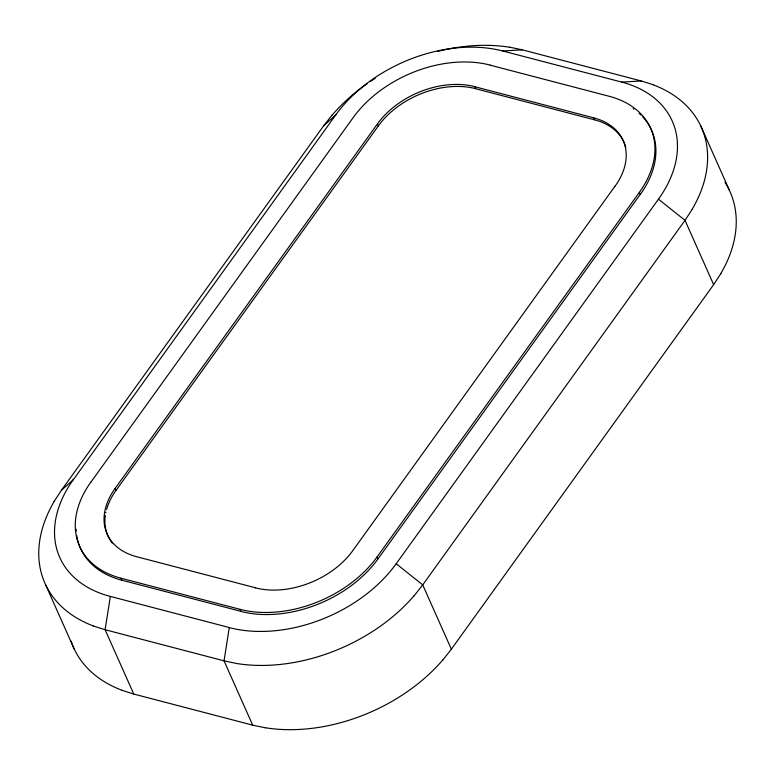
<?xml version="1.0" encoding="UTF-8"?>
<svg xmlns="http://www.w3.org/2000/svg" width="775" height="775" viewBox="0 0 775 775"><rect width="100%" height="100%" fill="white"/><g stroke="black" fill="none" stroke-linecap="round" stroke-linejoin="round"><path stroke-width="1.16" d="M73.518 479.328A126.587 86.5 -24 0 0 110.341 596.44L105.109 629.726L133.746 694.042L252.689 725.158L265.476 727.841M54.066 501.522L61.361 490.352L323.64 125.802L332.184 114.952M692.308 209.163L685.013 220.333L422.724 584.883L414.179 595.733M442.816 660.048L451.36 649.198L713.639 284.648L720.934 273.478M653.248 84.756L641.254 80.958L522.311 49.842L502.762 50.995A126.587 86.49 -24 0 0 335.856 114.787L73.596 479.347L61.361 490.352M90.927 482.108L353.206 117.558A103.927 71.009 -24 0 1 490.265 65.11M255.537 587.808L136.613 556.692A73.799 50.423 -24 0 1 115.097 488.434L377.444 123.903A73.799 50.423 -24 0 1 474.765 86.645M106.592 509.456A73.799 50.423 -24 0 1 115.998 490.449L378.336 125.918A73.799 50.423 -24 0 1 475.656 88.66M615.088 186.058L352.819 550.599A73.809 50.433 -24 0 1 255.488 587.867M90.859 482.089A103.937 71.019 -24 0 0 121.094 578.237L240.047 609.334A103.937 71.019 -24 0 0 377.067 556.963L639.336 192.403A103.927 71.009 -24 0 0 609.16 96.274L490.217 65.177M240.889 611.407A103.937 71.019 -24 0 0 377.968 558.969L640.227 194.409L639.336 192.403M229.235 627.605A126.587 86.5 -24 0 0 396.19 563.735L658.459 199.185A126.587 86.49 -24 0 0 621.715 82.092L502.762 50.995M323.64 125.802L335.875 114.797M621.705 82.111L641.254 80.958M509.524 47.159L522.311 49.842M593.65 117.819L474.717 86.703L475.618 88.718L594.541 119.825L593.65 117.819A73.799 50.423 -24 0 1 615.156 186.078M110.35 596.421L229.284 627.537L224.053 660.842L252.689 725.158M93.116 625.929L105.109 629.726L224.053 660.842L236.84 663.526A150.398 102.765 -24 0 0 414.121 595.704M121.753 690.244L133.746 694.042M658.459 199.185L685.013 220.333L713.639 284.648M396.18 563.735L422.724 584.883L451.36 649.198M700.668 125.715L729.304 190.03M377.444 123.903L378.336 125.918M377.057 556.944L377.948 558.969M240.047 609.334L240.938 611.349L122.004 580.233L121.113 578.218M115.165 488.453L116.066 490.459M45.696 584.97L74.332 649.285M121.801 690.186A150.398 102.765 -24 0 1 71.087 641.119M442.748 660.019A150.398 102.765 -24 0 1 265.515 727.773M724.993 182.338A150.398 102.765 -24 0 1 720.866 273.459M332.252 114.981A150.398 102.765 -24 0 1 367.234 83.652M370.188 81.617A150.398 102.765 -24 0 1 375.216 78.343M437.865 51.383A150.398 102.765 -24 0 1 509.485 47.227M93.174 625.871A150.398 102.765 -24 0 1 54.143 501.532M653.189 84.814A150.398 102.765 -24 0 1 692.23 209.153M642.843 116.967A103.927 71.009 -24 0 1 640.305 194.428M633.175 108.587A103.927 71.009 -24 0 1 633.96 109.13M639.065 113.218A103.927 71.009 -24 0 1 641.012 115.058M121.995 580.252A103.937 71.019 -24 0 1 76.725 535.457M76.26 531.078A103.937 71.019 -24 0 1 76.173 529.306M594.561 119.815A73.799 50.423 -24 0 1 625.822 147.405M112.22 543.091A73.799 50.423 -24 0 1 105.332 515.452M105.788 512.837A73.799 50.423 -24 0 1 105.923 512.178"/></g></svg>
